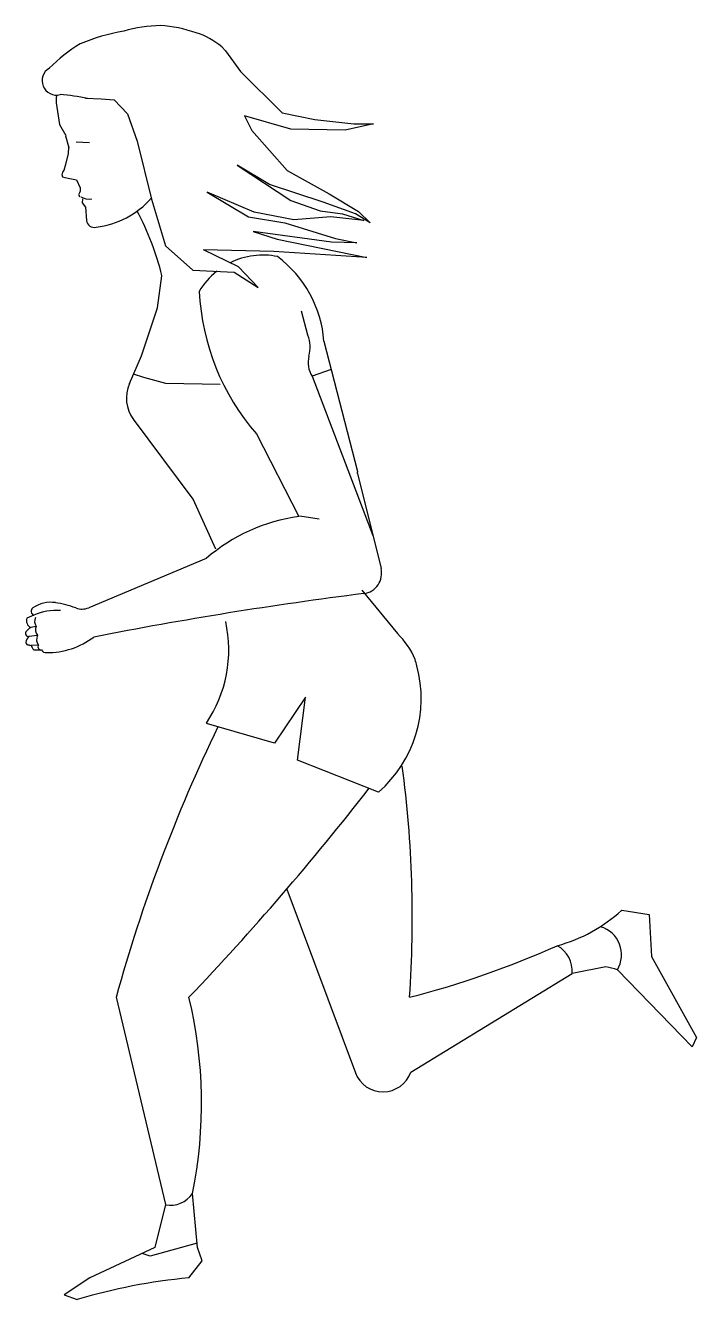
# Model space of a CAD drawing. Extents: x -87 to 0, y 1 to 166.
import ezdxf

# ---------------------------------------------------------------- set-up
doc = ezdxf.new("R2010")
doc.units = 0
doc.header["$LTSCALE"] = 25
doc.header["$MEASUREMENT"] = 0
doc.layers.get('0').update_dxf_attribs({"linetype": 'CONTINUOUS'})

msp = doc.modelspace()

# ---------------------------------------------------------------- linework, layer by layer
at = {"color": 0, "linetype": 'ByBlock'}
for p, q in [((-61.16, 163.18), (-60.68, 162.7)), ((-60.68, 162.7), (-58.71, 160.01)), ((-58.71, 160.01), (-53.33, 154.63)), ((-82.66, 156.54), (-82.67, 155.93)), ((-82.67, 155.93), (-82.22, 153.14)), ((-82.63, 156.93), (-82.66, 156.54)), ((-78.86, 156.56), (-76.81, 156.47)), ((-76.81, 156.47), (-75.11, 156.33)), ((-75.11, 156.33), (-73.41, 154.49)), ((-73.41, 154.49), (-72.14, 150.95)), ((-58.21, 154.26), (-57.27, 152.33)), ((-52.2, 152.51), (-58.21, 154.26)), ((-53.33, 154.63), (-49.09, 153.78)), ((-49.09, 153.78), (-44, 153.21)), ((-82.22, 153.14), (-81.41, 151.69)), ((-57.27, 152.33), (-52.68, 147.14)), ((-45.13, 152.37), (-52.2, 152.51)), ((-41.45, 153.21), (-45.13, 152.37)), ((-44, 153.21), (-41.45, 153.21)), ((-81, 150.22), (-81.38, 151.62)), ((-80.06, 150.87), (-78.33, 150.78)), ((-72.14, 150.95), (-70.3, 143.45)), ((-81.38, 147.98), (-81.06, 149.31)), ((-81.06, 149.31), (-81, 150.22)), ((-81.78, 146.95), (-81.6, 147.21)), ((-81.6, 147.21), (-81.38, 147.98)), ((-54.98, 145.35), (-59.17, 147.84)), ((-59.17, 147.84), (-52.19, 143.25)), ((-52.68, 147.14), (-47.2, 144.15)), ((-81.86, 146.59), (-81.78, 146.95)), ((-81.77, 146.31), (-81.86, 146.59)), ((-81.5, 146.21), (-81.77, 146.31)), ((-81.11, 146.11), (-81.5, 146.21)), ((-80.02, 145.92), (-81.11, 146.11)), ((-80.03, 145.93), (-79.55, 144.91)), ((-79.64, 144.26), (-79.75, 144.01)), ((-79.52, 143.75), (-79.73, 143.94)), ((-79.56, 144.47), (-79.64, 144.26)), ((-79.56, 144.93), (-79.56, 144.47)), ((-56.97, 141.75), (-63.06, 144.35)), ((-63.06, 144.35), (-57.67, 141.15)), ((-48, 143.05), (-54.98, 145.35)), ((-47.2, 144.15), (-43.41, 141.85)), ((-79.47, 143.74), (-78.82, 143.5)), ((-79.22, 143.5), (-79.3, 142.95)), ((-79.3, 142.95), (-78.86, 142.42)), ((-78.86, 142.42), (-78.73, 140.69)), ((-78.82, 143.5), (-78.35, 143.46)), ((-78.35, 143.46), (-78.04, 143.49)), ((-70.3, 143.45), (-68.46, 137.37)), ((-52.19, 143.25), (-48.39, 141.95)), ((-43.81, 141.56), (-48, 143.05)), ((-57.67, 141.15), (-52.98, 140.36)), ((-51.79, 140.76), (-56.97, 141.75)), ((-47, 141.15), (-51.79, 140.76)), ((-48.39, 141.95), (-45.5, 141.56)), ((-42.71, 140.66), (-47, 141.15)), ((-45.5, 141.56), (-42.71, 140.66)), ((-41.91, 140.36), (-43.81, 141.56)), ((-43.41, 141.85), (-41.91, 140.36)), ((-46.9, 137.86), (-57.07, 139.26)), ((-57.07, 139.26), (-53.98, 138.26)), ((-52.98, 140.36), (-46.4, 138.36)), ((-68.46, 137.37), (-64.93, 134.25)), ((-53.98, 138.26), (-42.31, 135.87)), ((-43.61, 137.76), (-46.9, 137.86)), ((-46.4, 138.36), (-43.61, 137.76)), ((-58.99, 134.68), (-63.54, 136.89)), ((-54.38, 136.66), (-63.54, 136.89)), ((-42.31, 135.87), (-54.38, 136.66)), ((-64.93, 134.25), (-59.55, 133.97)), ((-59.55, 133.97), (-56.44, 131.99)), ((-56.44, 131.99), (-58.99, 134.68)), ((-69.52, 129.33), (-68.92, 133.52)), ((-71.59, 123.12), (-69.52, 129.33)), ((-49.98, 125.8), (-50.81, 128.92)), ((-47.89, 125.02), (-43.52, 108.11)), ((-73.15, 119.53), (-71.59, 123.12)), ((-71.26, 120.3), (-72.62, 120.75)), ((-46.94, 121.36), (-49.42, 120.48)), ((-68.41, 119.52), (-71.26, 120.3)), ((-61.38, 119.42), (-68.41, 119.52)), ((-49.42, 120.48), (-41.55, 99.81)), ((-64.86, 104.53), (-72.61, 114.89)), ((-56.67, 112.99), (-51.17, 102.28)), ((-43.56, 107.86), (-40.48, 95.55)), ((-61.93, 98.05), (-64.86, 104.53)), ((-48.5, 101.92), (-51.03, 102.33)), ((-63.17, 96.84), (-78.42, 90.46)), ((-43, 92.74), (-38.34, 87.12)), ((-85.55, 89.48), (-86.45, 89.09)), ((-85.26, 88.03), (-85.96, 87.9)), ((-85.06, 86.86), (-86.2, 86.72)), ((-85.92, 85.61), (-84.94, 85.66)), ((-85.56, 84.99), (-84.55, 84.98)), ((-50.31, 78.85), (-54.32, 72.88)), ((-51.33, 70.7), (-50.31, 78.85)), ((-54.32, 72.88), (-63.16, 75.46)), ((-40.81, 66.55), (-51.33, 70.7)), ((-52.72, 53.95), (-43.82, 30.15)), ((-9.25, 51.22), (-5.67, 50.66)), ((-5.67, 50.66), (-5.39, 45.24)), ((-5.39, 45.24), (0.47, 34.73)), ((-36.63, 30.22), (-15.69, 43.04)), ((-11.32, 43.9), (-15.69, 43.04)), ((-0.09, 33.5), (-9.81, 43.5)), ((-74.88, 39.93), (-68.47, 13.04)), ((0.47, 34.73), (-0.09, 33.5)), ((-64.32, 7.47), (-64.97, 14.49)), ((-68.47, 13.04), (-69.86, 7.47)), ((-69.86, 7.47), (-78.28, 3.55)), ((-70.45, 6.36), (-71.48, 6.71)), ((-64.37, 8.05), (-70.45, 6.36)), ((-63.72, 5.77), (-64.32, 7.47)), ((-65.42, 3.55), (-63.72, 5.77)), ((-78.28, 3.55), (-81.61, 1.33)), ((-81.61, 1.33), (-79.91, 0.74))]:
    msp.add_line(p, q, dxfattribs=at)
for centre, radius, start, end in [((-69.05, 137.85), 27.8, 99.9903, 112.205), ((-68.72, 147.65), 18.32, 91.2804, 106.3322), ((-70.34, 148.27), 17.74, 70.7752, 86.085), ((-68.84, 146.01), 20.59, 121.3766, 135.5864), ((-67.08, 156.4), 9, 48.8705, 73.3395), ((-82.63, 158.8), 1.86, 119.3512, 285.4754), ((-83.71, 132.87), 24.18, 77.7684, 86.2697), ((-81.02, 150.2), 0.047, 304.0062, 105.5605), ((-78.62, 150.7), 10.94, 276.1543, 319.2562), ((-77.73, 140.78), 1, 185.1499, 286.3322), ((-105.91, 124.15), 38.16, 14.221, 27.7133), ((-55.83, 126.59), 9.6, 78.4848, 116.1914), ((-62.99, 123.87), 15.14, 4.3485, 53.1713), ((-55.83, 126.59), 9.6, 128.6095, 149.3834), ((-33.61, 132.97), 30.51, 182.8063, 220.9013), ((-53.87, 124.23), 4.19, 343.9763, 21.9654), ((-46.87, 122.22), 3.09, 163.9763, 214.4053), ((-68.89, 117.67), 4.65, 156.4693, 216.8004), ((-54.42, 109.89), 11.05, 349.4029, 350.717), ((-48.06, 79.45), 23.04, 97.7544, 130.981), ((-43.04, 94.91), 2.63, 277.2046, 14.0359), ((-83.37, 87.13), 4.03, 81.218, 125.1692), ((-84.85, 77.57), 13.7, 69.7513, 81.218), ((23.06, -427.96), 524.4, 97.2046, 101.0853), ((-85.39, 89.99), 0.53, 125.1692, 252.4146), ((-82.72, 83.43), 6.68, 84.534, 115.0099), ((-79.31, 92.58), 2.3, 249.7513, 292.7146), ((-85.58, 88.76), 0.932, 159.091, 246.0283), ((-81.01, 81.64), 7.98, 128.3225, 133.6153), ((-84.41, 88.7), 1.05, 152.4295, 217.6252), ((-84.12, 87.62), 1.21, 158.6751, 217.6556), ((-77.32, 85), 17.07, 326.0494, 12.392), ((-86.23, 87.12), 0.411, 133.6153, 281.0424), ((-85.57, 85.89), 1.01, 124.7193, 176.6093), ((-86.28, 85.93), 0.312, 176.6093, 288.5302), ((-84.04, 86.34), 1.16, 152.377, 219.4864), ((-83.78, 94.6), 9.96, 269.2553, 307.091), ((-46.67, 78.98), 11.65, 24.2223, 44.3216), ((-86.04, 85.77), 0.199, 224.9742, 305.5818), ((-84.36, 86.1), 1.63, 197.4277, 222.8826), ((-84.63, 85.36), 0.39, 140.7973, 283.1007), ((-84.02, 85.2), 0.574, 203.1515, 281.3777), ((-51.39, 78.71), 16.12, 311.0164, 15.0843), ((-230.03, 30.56), 201.14, 15.0843, 15.3349), ((125.31, -15.5), 207.72, 154.1651, 164.5237), ((-186.98, 50.22), 150.55, 356.0861, 7.5168), ((-319.92, 283.25), 352.09, 316.2864, 322.1152), ((-22.95, 66.27), 20.36, 285.2229, 312.3083), ((-13.06, 45.45), 3.79, 329.0558, 73.5257), ((-66.81, 156.94), 120.79, 284.3992, 294.0394), ((-19.38, 43.38), 3.7, 354.6912, 61.3997), ((-16.37, 21.31), 23.14, 73.5257, 77.3838), ((-122.22, 26.19), 58.44, 348.4574, 13.6022), ((-40.24, 31.49), 3.82, 200.5154, 340.6337), ((-67.8, 16.38), 3.41, 258.6083, 326.3251), ((-58.34, -71.72), 75.6, 95.3801, 106.5789)]:
    msp.add_arc(centre, radius, start, end, dxfattribs=at)

doc.saveas('drawing.dxf')
